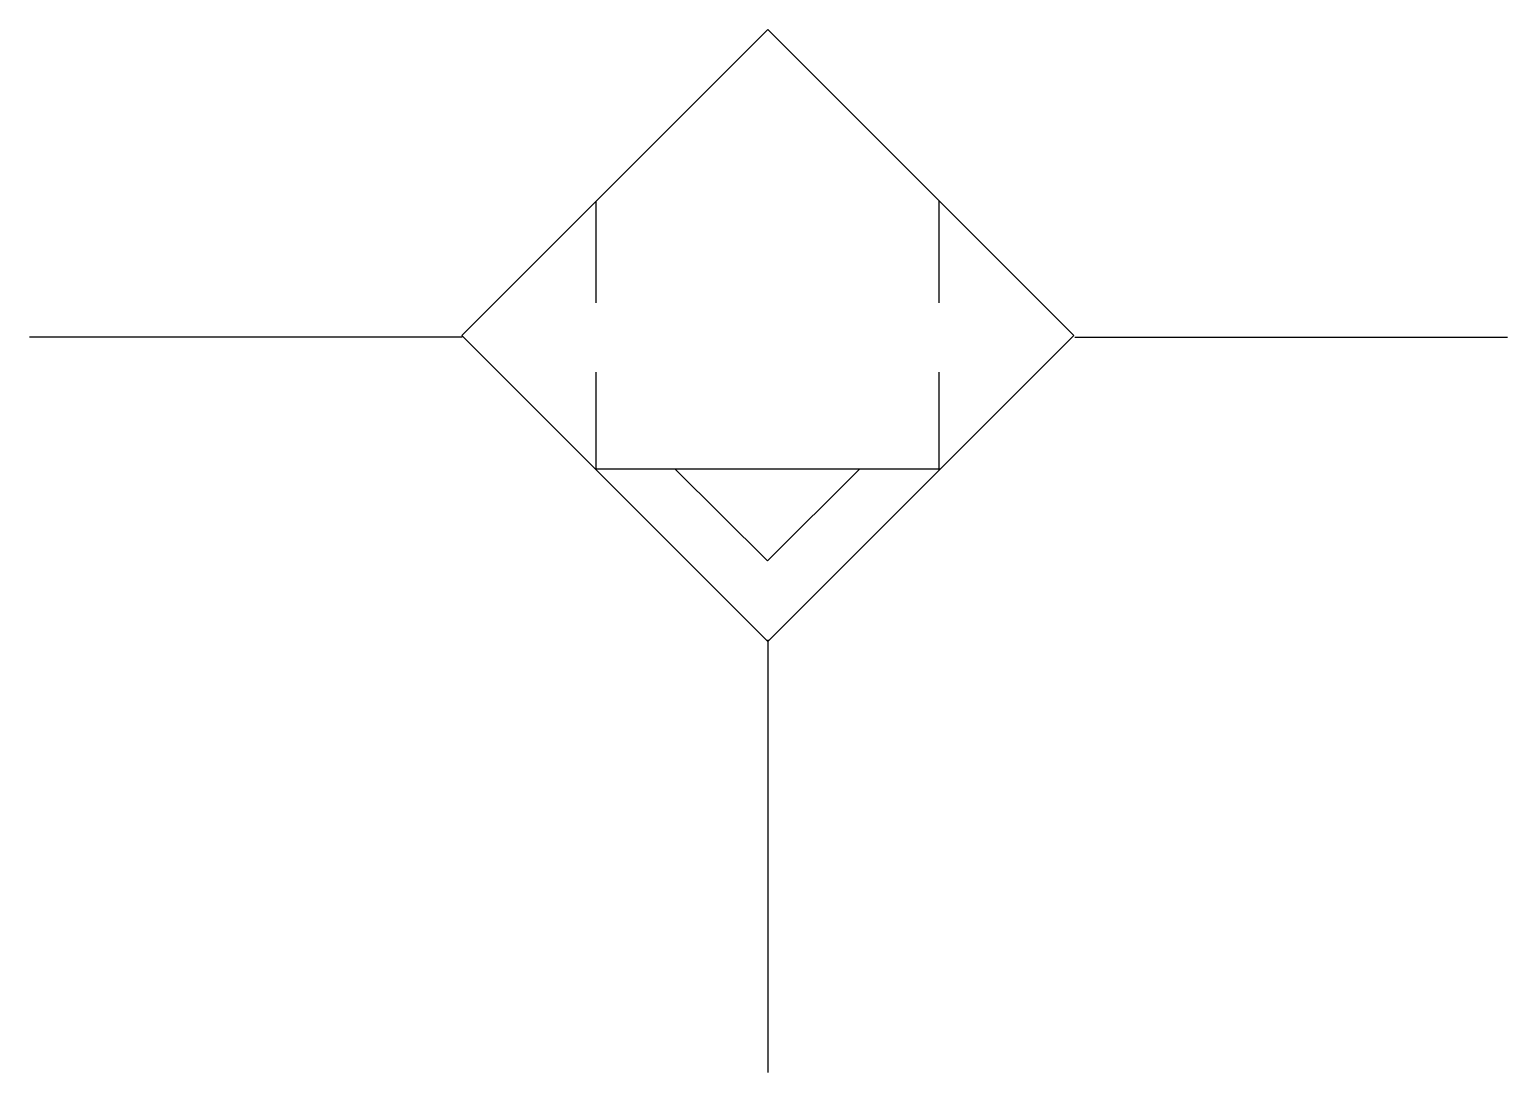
# Model space of a CAD drawing. Extents: x 213 to 247.1, y 397.2 to 421.3.
import ezdxf

# ---------------------------------------------------------------- set-up
doc = ezdxf.new("R2010")
doc.units = 0
doc.header["$LTSCALE"] = 5
doc.header["$MEASUREMENT"] = 0
doc.layers.add('11', color=1, linetype='CONTINUOUS')
doc.layers.add('12', color=2, linetype='CONTINUOUS')

msp = doc.modelspace()

# ---------------------------------------------------------------- linework, layer by layer
at = {"layer": '11'}
for p, q in [((222.968, 414.232), (230.039, 421.303)), ((230.039, 421.303), (237.11, 414.232)), ((222.978, 414.191), (212.978, 414.191)), ((230.039, 407.161), (222.968, 414.232)), ((237.11, 414.232), (230.039, 407.161)), ((237.132, 414.191), (247.132, 414.191)), ((234.016, 411.138), (226.063, 411.138)), ((227.9, 411.141), (230.035, 409.02)), ((230.035, 409.02), (232.157, 411.141)), ((230.042, 407.196), (230.042, 397.196))]:
    msp.add_line(p, q, dxfattribs=at)
at = {"layer": '12'}
for p, q in [((226.067, 417.331), (226.067, 414.987)), ((233.994, 417.348), (233.994, 414.987)), ((226.067, 413.387), (226.067, 411.134)), ((233.994, 413.387), (233.994, 411.116))]:
    msp.add_line(p, q, dxfattribs=at)

doc.saveas('drawing.dxf')
